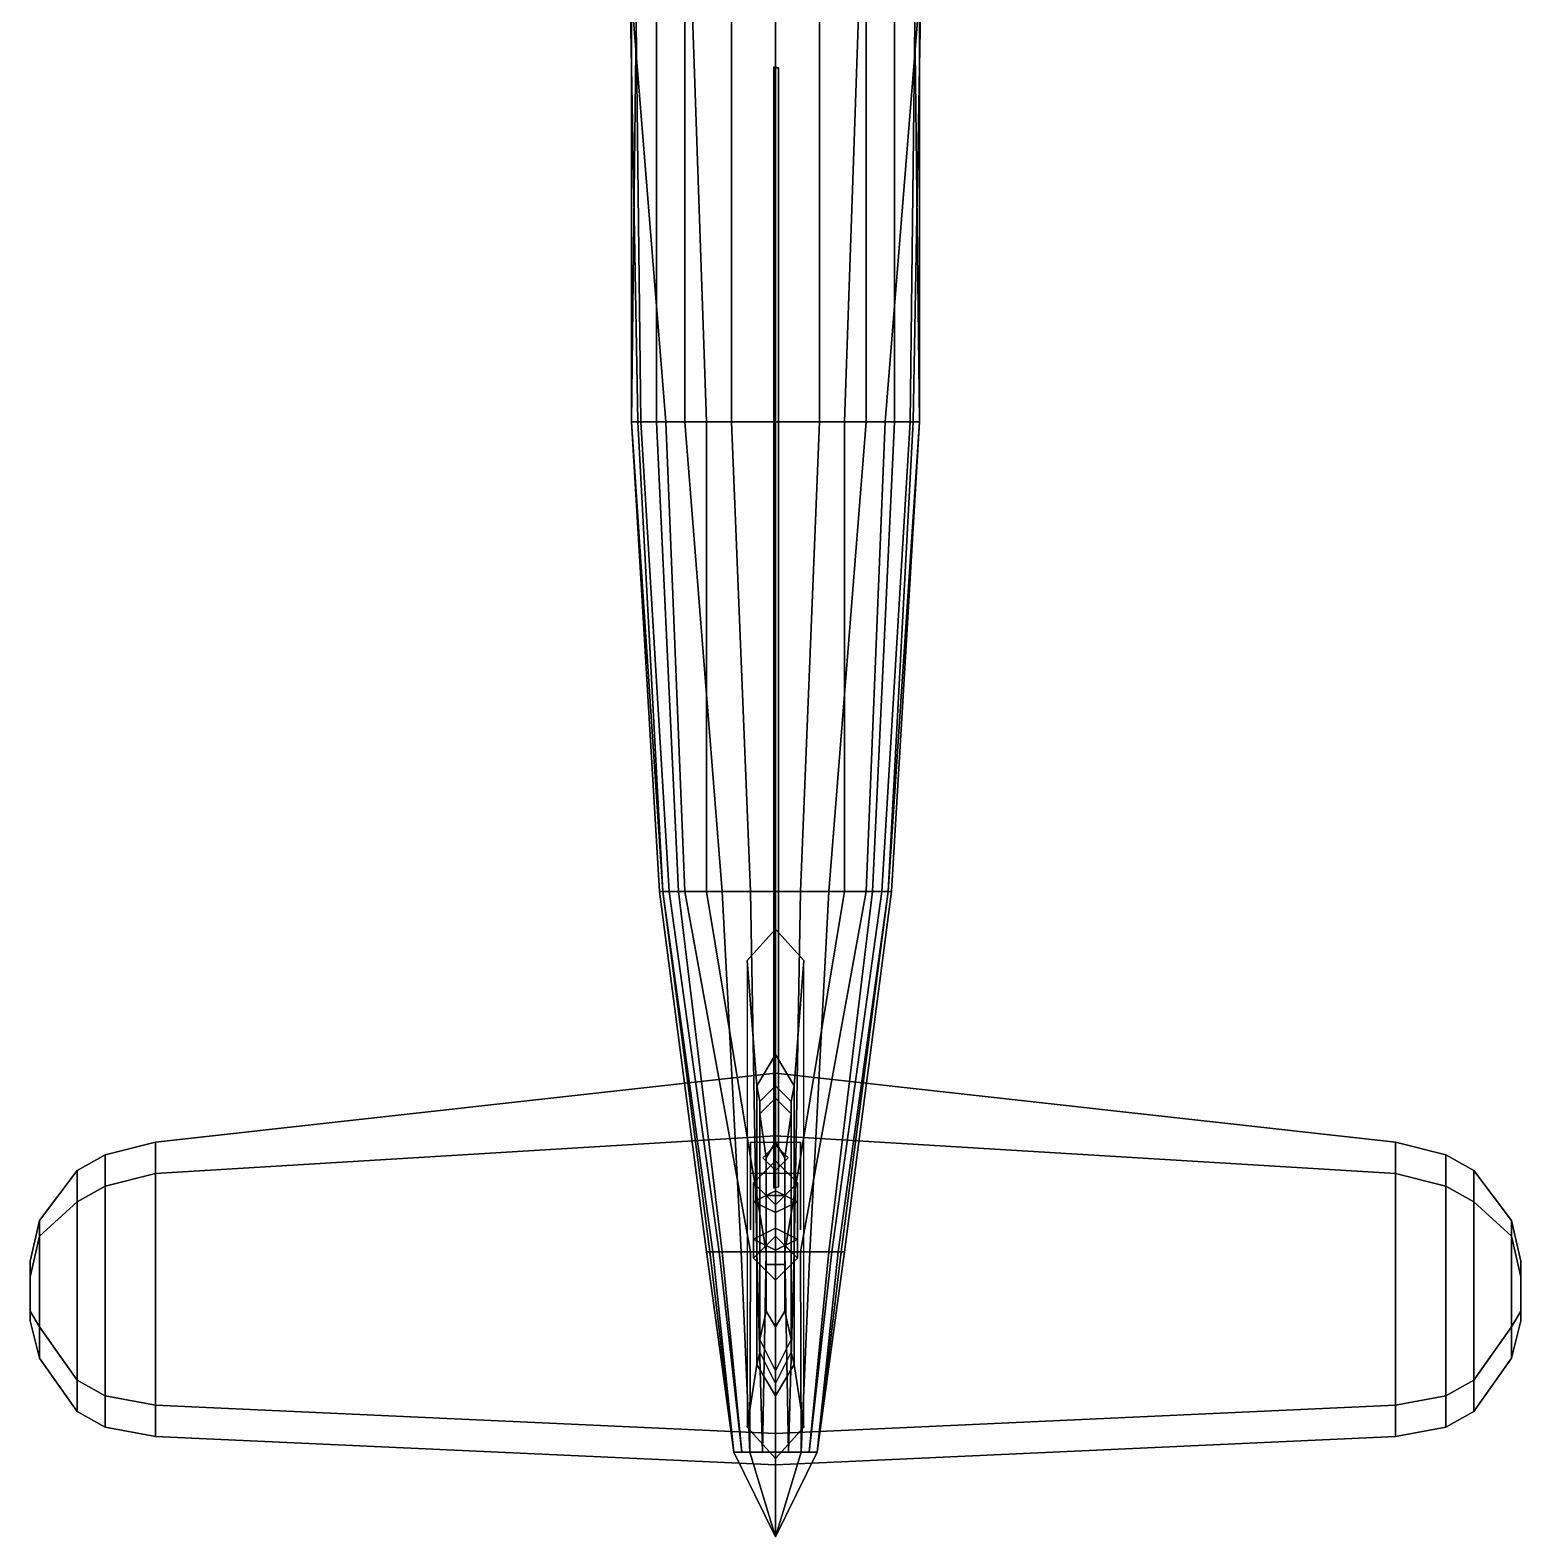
# Model space of a CAD drawing. Header units: millimetres. Extents: x -7 to 9, y -4.8 to 4.8.
# Drawn here: x -2.38 to 2.38, y -4.81 to 0 of the extents above; entities that cross this region are included whole.
import ezdxf

# ---------------------------------------------------------------- set-up
doc = ezdxf.new("R2010")
doc.units = ezdxf.units.MM
for name, color, linetype in [('shassis', 3, 'Continuous'), ('wheels', 2, 'Continuous'), ('wing1', 1, 'Continuous'), ('wing2', 6, 'Continuous')]:
    doc.layers.add(name, color=color, linetype=linetype)

msp = doc.modelspace()

# ---------------------------------------------------------------- linework, layer by layer
for points in [[(-0.45, 0.48, 1.88), (-0.49, 0.48, 1.7), (-0.35, -1.25, 1.6), (-0.43, -1.25, 1.63)], [(-0.49, 0.48, 1.7), (-0.28, 0.48, 1.56), (-0.22, -1.25, 1.58), (-0.35, -1.25, 1.6)], [(-0.47, 0.48, 2.12), (-0.46, 0.48, 2.02), (-0.46, -1.25, 1.76), (-0.44, -1.25, 1.86)], [(-0.38, 0.48, 2.26), (-0.47, 0.48, 2.12), (-0.44, -1.25, 1.86), (-0.38, -1.25, 2)], [(-0.44, 0.48, 1.97), (-0.45, 0.48, 1.88), (-0.43, -1.25, 1.63), (-0.46, -1.25, 1.69)], [(-0.46, 0.48, 2.02), (-0.44, 0.48, 1.97), (-0.46, -1.25, 1.69), (-0.46, -1.25, 1.76)], [(-0.29, 0.48, 2.29), (-0.38, 0.48, 2.26), (-0.38, -1.25, 2), (-0.29, -1.25, 2.24)], [(-0.14, 0.48, 2.74), (-0.29, 0.48, 2.29), (-0.29, -1.25, 2.24), (-0.14, -1.25, 2.69)], [(0, -1.25, 1.58), (-0.22, -1.25, 1.58), (-0.28, 0.48, 1.56), (0, 0.48, 1.55)], [(0, 0.48, 2.74), (-0.14, 0.48, 2.74), (-0.14, -1.25, 2.69), (0, -1.25, 2.69)], [(0, 0.48, 1.55), (0.28, 0.48, 1.56), (0.22, -1.25, 1.58), (0, -1.25, 1.58)], [(0, -1.25, 2.69), (0.14, -1.25, 2.69), (0.14, 0.48, 2.74), (0, 0.48, 2.74)], [(0.14, -1.25, 2.69), (0.29, -1.25, 2.24), (0.29, 0.48, 2.29), (0.14, 0.48, 2.74)], [(0.35, -1.25, 1.6), (0.22, -1.25, 1.58), (0.28, 0.48, 1.56), (0.49, 0.48, 1.7)], [(0.29, -1.25, 2.24), (0.38, -1.25, 2), (0.38, 0.48, 2.26), (0.29, 0.48, 2.29)], [(0.43, -1.25, 1.63), (0.35, -1.25, 1.6), (0.49, 0.48, 1.7), (0.45, 0.48, 1.88)], [(0.38, -1.25, 2), (0.44, -1.25, 1.86), (0.47, 0.48, 2.12), (0.38, 0.48, 2.26)], [(0.46, -1.25, 1.69), (0.43, -1.25, 1.63), (0.45, 0.48, 1.88), (0.44, 0.48, 1.97)], [(0.46, -1.25, 1.76), (0.46, -1.25, 1.69), (0.44, 0.48, 1.97), (0.46, 0.48, 2.02)], [(0.44, -1.25, 1.86), (0.46, -1.25, 1.76), (0.46, 0.48, 2.02), (0.47, 0.48, 2.12)], [(0.01, -0.12, 2.71), (-0.005, -0.1172, 2.7182), (-0.005, -3.6912, 3.9488), (0.01, -3.6941, 3.9406)], [(-0.005, -0.1172, 2.7182), (-0.005, -0.1228, 2.7018), (-0.005, -3.6969, 3.9325), (-0.005, -3.6912, 3.9488)], [(-0.005, -0.1228, 2.7018), (0.01, -0.12, 2.71), (0.01, -3.6941, 3.9406), (-0.005, -3.6969, 3.9325)], [(-0.44, -1.25, 1.86), (-0.46, -1.25, 1.76), (-0.37, -2.75, 1.83), (-0.36, -2.75, 1.88)], [(-0.46, -1.25, 1.76), (-0.46, -1.25, 1.69), (-0.36, -2.75, 1.78), (-0.37, -2.75, 1.83)], [(-0.46, -1.25, 1.69), (-0.43, -1.25, 1.63), (-0.34, -2.75, 1.74), (-0.36, -2.75, 1.78)], [(-0.38, -1.25, 2), (-0.44, -1.25, 1.86), (-0.36, -2.75, 1.88), (-0.31, -2.75, 2.07)], [(-0.43, -1.25, 1.63), (-0.35, -1.25, 1.6), (-0.29, -2.75, 1.7), (-0.34, -2.75, 1.74)], [(-0.29, -1.25, 2.24), (-0.38, -1.25, 2), (-0.31, -2.75, 2.07), (-0.17, -2.75, 2.49)], [(-0.35, -1.25, 1.6), (-0.22, -1.25, 1.58), (-0.22, -2.75, 1.69), (-0.29, -2.75, 1.7)], [(-0.14, -1.25, 2.69), (-0.29, -1.25, 2.24), (-0.17, -2.75, 2.49), (-0.08, -2.75, 2.56)], [(0, -2.75, 1.68), (-0.22, -2.75, 1.69), (-0.22, -1.25, 1.58), (0, -1.25, 1.58)], [(0, -1.25, 2.69), (-0.14, -1.25, 2.69), (-0.08, -2.75, 2.56), (0, -2.75, 2.56)], [(0, -1.25, 1.58), (0.22, -1.25, 1.58), (0.22, -2.75, 1.69), (0, -2.75, 1.68)], [(0, -2.75, 2.56), (0.08, -2.75, 2.56), (0.14, -1.25, 2.69), (0, -1.25, 2.69)], [(0.08, -2.75, 2.56), (0.17, -2.75, 2.49), (0.29, -1.25, 2.24), (0.14, -1.25, 2.69)], [(0.17, -2.75, 2.49), (0.31, -2.75, 2.07), (0.38, -1.25, 2), (0.29, -1.25, 2.24)], [(0.29, -2.75, 1.7), (0.22, -2.75, 1.69), (0.22, -1.25, 1.58), (0.35, -1.25, 1.6)], [(0.34, -2.75, 1.74), (0.29, -2.75, 1.7), (0.35, -1.25, 1.6), (0.43, -1.25, 1.63)], [(0.31, -2.75, 2.07), (0.36, -2.75, 1.88), (0.44, -1.25, 1.86), (0.38, -1.25, 2)], [(0.36, -2.75, 1.78), (0.34, -2.75, 1.74), (0.43, -1.25, 1.63), (0.46, -1.25, 1.69)], [(0.36, -2.75, 1.88), (0.37, -2.75, 1.83), (0.46, -1.25, 1.76), (0.44, -1.25, 1.86)], [(0.37, -2.75, 1.83), (0.36, -2.75, 1.78), (0.46, -1.25, 1.69), (0.46, -1.25, 1.76)], [(-0.37, -2.75, 1.83), (-0.36, -2.75, 1.78), (-0.21, -3.9, 2.06), (-0.22, -3.9, 2.17)], [(-0.36, -2.75, 1.88), (-0.37, -2.75, 1.83), (-0.22, -3.9, 2.17), (-0.2, -3.9, 2.25)], [(-0.36, -2.75, 1.78), (-0.34, -2.75, 1.74), (-0.18, -3.9, 1.94), (-0.21, -3.9, 2.06)], [(-0.31, -2.75, 2.07), (-0.36, -2.75, 1.88), (-0.2, -3.9, 2.25), (-0.17, -3.9, 2.33)], [(-0.34, -2.75, 1.74), (-0.29, -2.75, 1.7), (-0.08, -3.9, 1.84), (-0.18, -3.9, 1.94)], [(-0.17, -2.75, 2.49), (-0.31, -2.75, 2.07), (-0.17, -3.9, 2.33), (-0.11, -3.9, 2.39)], [(-0.29, -2.75, 1.7), (-0.22, -2.75, 1.69), (-0.03, -3.9, 1.82), (-0.08, -3.9, 1.84)], [(0, -3.9, 1.82), (-0.03, -3.9, 1.82), (-0.22, -2.75, 1.69), (0, -2.75, 1.68)], [(-0.08, -2.75, 2.56), (-0.17, -2.75, 2.49), (-0.11, -3.9, 2.39), (-0.06, -3.9, 2.42)], [(0, -2.75, 2.56), (-0.08, -2.75, 2.56), (-0.06, -3.9, 2.42), (0, -3.9, 2.42)], [(0, -2.75, 1.68), (0.22, -2.75, 1.69), (0.03, -3.9, 1.82), (0, -3.9, 1.82)], [(0, -3.9, 2.42), (0.06, -3.9, 2.42), (0.08, -2.75, 2.56), (0, -2.75, 2.56)], [(0.08, -3.9, 1.84), (0.03, -3.9, 1.82), (0.22, -2.75, 1.69), (0.29, -2.75, 1.7)], [(0.06, -3.9, 2.42), (0.11, -3.9, 2.39), (0.17, -2.75, 2.49), (0.08, -2.75, 2.56)], [(0.18, -3.9, 1.94), (0.08, -3.9, 1.84), (0.29, -2.75, 1.7), (0.34, -2.75, 1.74)], [(0.11, -3.9, 2.39), (0.17, -3.9, 2.33), (0.31, -2.75, 2.07), (0.17, -2.75, 2.49)], [(0.17, -3.9, 2.33), (0.2, -3.9, 2.25), (0.36, -2.75, 1.88), (0.31, -2.75, 2.07)], [(0.21, -3.9, 2.06), (0.18, -3.9, 1.94), (0.34, -2.75, 1.74), (0.36, -2.75, 1.78)], [(0.2, -3.9, 2.25), (0.22, -3.9, 2.17), (0.37, -2.75, 1.83), (0.36, -2.75, 1.88)], [(0.22, -3.9, 2.17), (0.21, -3.9, 2.06), (0.36, -2.75, 1.78), (0.37, -2.75, 1.83)], [(0, -3.27, 3.44), (0, -2.87, 2.24), (-0.09, -2.97, 2.24), (-0.06, -3.37, 3.44)], [(0.06, -3.37, 3.44), (0.09, -2.97, 2.24), (0, -2.87, 2.24), (0, -3.27, 3.44)], [(-0.09, -2.97, 2.24), (-0.09, -4.46, 2.24), (-0.06, -4.26, 3.44), (-0.06, -3.37, 3.44)], [(0.06, -4.26, 3.44), (0.09, -4.46, 2.24), (0.09, -2.97, 2.24), (0.06, -3.37, 3.44)], [(0, -3.37, 3.7), (0, -3.27, 3.44), (-0.06, -3.37, 3.44), (-0.05, -3.42, 3.7)], [(0.05, -3.42, 3.7), (0.06, -3.37, 3.44), (0, -3.27, 3.44), (0, -3.37, 3.7)], [(-0.06, -3.37, 3.44), (-0.06, -4.26, 3.44), (-0.05, -4.22, 3.7), (-0.05, -3.42, 3.7)], [(0, -3.41, 3.8), (0, -3.37, 3.7), (-0.05, -3.42, 3.7), (-0.05, -3.46, 3.8)], [(0, -3.55, 3.94), (0, -3.41, 3.8), (-0.05, -3.46, 3.8), (-0.03, -3.6, 3.94)], [(0.05, -3.46, 3.8), (0.05, -3.42, 3.7), (0, -3.37, 3.7), (0, -3.41, 3.8)], [(0.03, -3.6, 3.94), (0.05, -3.46, 3.8), (0, -3.41, 3.8), (0, -3.55, 3.94)], [(0.05, -4.22, 3.7), (0.06, -4.26, 3.44), (0.06, -3.37, 3.44), (0.05, -3.42, 3.7)], [(-0.05, -3.42, 3.7), (-0.05, -4.22, 3.7), (-0.05, -4.18, 3.8), (-0.05, -3.46, 3.8)], [(-0.05, -3.46, 3.8), (-0.05, -4.18, 3.8), (-0.03, -4.09, 3.94), (-0.03, -3.6, 3.94)], [(0.03, -4.09, 3.94), (0.05, -4.18, 3.8), (0.05, -3.46, 3.8), (0.03, -3.6, 3.94)], [(0.05, -4.18, 3.8), (0.05, -4.22, 3.7), (0.05, -3.42, 3.7), (0.05, -3.46, 3.8)], [(0, -3.72, 3.99), (0, -3.55, 3.94), (-0.03, -3.6, 3.94), (-0.03, -3.72, 3.96)], [(0.03, -3.72, 3.96), (0.03, -3.6, 3.94), (0, -3.55, 3.94), (0, -3.72, 3.99)], [(-0.03, -3.6, 3.94), (-0.03, -4.09, 3.94), (-0.03, -3.94, 3.96), (-0.03, -3.72, 3.96)], [(0.03, -3.94, 3.96), (0.03, -4.09, 3.94), (0.03, -3.6, 3.94), (0.03, -3.72, 3.96)], [(-0.03, -3.72, 3.96), (-0.03, -3.94, 3.96), (0, -3.94, 3.99), (0, -3.72, 3.99)], [(0, -3.72, 3.99), (0, -3.94, 3.99), (0.03, -3.94, 3.96), (0.03, -3.72, 3.96)], [(-0.2, -3.9, 2.25), (-0.22, -3.9, 2.17), (-0.1331, -4.54, 2.12), (-0.1331, -4.54, 2.1633)], [(-0.22, -3.9, 2.17), (-0.21, -3.9, 2.06), (-0.1331, -4.54, 2.0767), (-0.1331, -4.54, 2.12)], [(-0.21, -3.9, 2.06), (-0.18, -3.9, 1.94), (-0.1077, -4.54, 2.0417), (-0.1331, -4.54, 2.0767)], [(-0.17, -3.9, 2.33), (-0.2, -3.9, 2.25), (-0.1331, -4.54, 2.1633), (-0.1077, -4.54, 2.1983)], [(-0.18, -3.9, 1.94), (-0.08, -3.9, 1.84), (-0.0823, -4.54, 2.0067), (-0.1077, -4.54, 2.0417)], [(-0.11, -3.9, 2.39), (-0.17, -3.9, 2.33), (-0.1077, -4.54, 2.1983), (-0.0823, -4.54, 2.2333)], [(-0.06, -3.9, 2.42), (-0.11, -3.9, 2.39), (-0.0823, -4.54, 2.2333), (-0.0411, -4.54, 2.2466)], [(-0.08, -3.9, 1.84), (-0.03, -3.9, 1.82), (-0.0411, -4.54, 1.9934), (-0.0823, -4.54, 2.0067)], [(0, -3.9, 2.42), (-0.06, -3.9, 2.42), (-0.0411, -4.54, 2.2466), (0, -4.54, 2.26)], [(-0.03, -3.9, 1.82), (0, -3.9, 1.82), (0, -4.54, 1.98), (-0.0411, -4.54, 1.9934)], [(-0.03, -3.94, 3.96), (-0.03, -4.09, 3.94), (0, -4.14, 3.94), (0, -3.94, 3.99)], [(0.06, -3.9, 2.42), (0, -3.9, 2.42), (0, -4.54, 2.26), (0.0411, -4.54, 2.2466)], [(0, -3.9, 1.82), (0.03, -3.9, 1.82), (0.0411, -4.54, 1.9934), (0, -4.54, 1.98)], [(0, -3.94, 3.99), (0, -4.14, 3.94), (0.03, -4.09, 3.94), (0.03, -3.94, 3.96)], [(0.03, -3.9, 1.82), (0.08, -3.9, 1.84), (0.0823, -4.54, 2.0067), (0.0411, -4.54, 1.9934)], [(0.11, -3.9, 2.39), (0.06, -3.9, 2.42), (0.0411, -4.54, 2.2466), (0.0823, -4.54, 2.2333)], [(0.08, -3.9, 1.84), (0.18, -3.9, 1.94), (0.1077, -4.54, 2.0417), (0.0823, -4.54, 2.0067)], [(0.17, -3.9, 2.33), (0.11, -3.9, 2.39), (0.0823, -4.54, 2.2333), (0.1077, -4.54, 2.1983)], [(0.2, -3.9, 2.25), (0.17, -3.9, 2.33), (0.1077, -4.54, 2.1983), (0.1331, -4.54, 2.1633)], [(0.18, -3.9, 1.94), (0.21, -3.9, 2.06), (0.1331, -4.54, 2.0767), (0.1077, -4.54, 2.0417)], [(0.22, -3.9, 2.17), (0.2, -3.9, 2.25), (0.1331, -4.54, 2.1633), (0.1331, -4.54, 2.12)], [(0.21, -3.9, 2.06), (0.22, -3.9, 2.17), (0.1331, -4.54, 2.12), (0.1331, -4.54, 2.0767)], [(-0.03, -4.09, 3.94), (-0.05, -4.18, 3.8), (0, -4.28, 3.8), (0, -4.14, 3.94)], [(0, -4.14, 3.94), (0, -4.28, 3.8), (0.05, -4.18, 3.8), (0.03, -4.09, 3.94)], [(-0.05, -4.18, 3.8), (-0.05, -4.22, 3.7), (0, -4.32, 3.7), (0, -4.28, 3.8)], [(0, -4.28, 3.8), (0, -4.32, 3.7), (0.05, -4.22, 3.7), (0.05, -4.18, 3.8)], [(-0.05, -4.22, 3.7), (-0.06, -4.26, 3.44), (0, -4.36, 3.44), (0, -4.32, 3.7)], [(0, -4.32, 3.7), (0, -4.36, 3.44), (0.06, -4.26, 3.44), (0.05, -4.22, 3.7)], [(-0.06, -4.26, 3.44), (-0.09, -4.46, 2.24), (0, -4.56, 2.24), (0, -4.36, 3.44)], [(0, -4.36, 3.44), (0, -4.56, 2.24), (0.09, -4.46, 2.24), (0.06, -4.26, 3.44)], [(-0.0823, -4.54, 2.2333), (-0.1331, -4.54, 2.1633), (0, -4.81, 2.12)], [(-0.1331, -4.54, 2.1633), (-0.1331, -4.54, 2.0767), (0, -4.81, 2.12)], [(-0.1331, -4.54, 2.0767), (-0.0823, -4.54, 2.0067), (0, -4.81, 2.12)], [(0, -4.54, 2.26), (-0.0823, -4.54, 2.2333), (0, -4.81, 2.12)], [(-0.0823, -4.54, 2.0067), (0, -4.54, 1.98), (0, -4.81, 2.12)], [(0.1331, -4.54, 2.1633), (0.0823, -4.54, 2.2333), (0, -4.81, 2.12)], [(0.0823, -4.54, 2.2333), (0, -4.54, 2.26), (0, -4.81, 2.12)], [(0, -4.54, 1.98), (0.0823, -4.54, 2.0067), (0, -4.81, 2.12)], [(0.0823, -4.54, 2.0067), (0.1331, -4.54, 2.0767), (0, -4.81, 2.12)], [(0.1331, -4.54, 2.0767), (0.1331, -4.54, 2.1633), (0, -4.81, 2.12)]]:
    msp.add_3dface(points)
at = {"layer": 'shassis'}
for points in [[(-0.08, -3.65, 1.56), (-0.08, -3.83, 1.37), (-0.08, -3.77, 1.37), (-0.08, -3.55, 1.5)], [(0.08, -3.65, 1.56), (-0.08, -3.65, 1.56), (-0.08, -3.55, 1.5), (0.08, -3.55, 1.5)], [(0.08, -3.65, 1.56), (0.08, -3.83, 1.37), (0.08, -3.77, 1.37), (0.08, -3.55, 1.5)], [(0, -3.56, 1.5), (-0.04, -3.6, 1.53), (-0.04, -3.6, 1.83), (0, -3.56, 1.83)], [(-0.04, -3.6, 1.53), (0, -3.64, 1.55), (0, -3.64, 1.83), (-0.04, -3.6, 1.83)], [(0.04, -3.6, 1.53), (0, -3.56, 1.5), (0, -3.56, 1.83), (0.04, -3.6, 1.83)], [(0, -3.64, 1.55), (0.04, -3.6, 1.53), (0.04, -3.6, 1.83), (0, -3.64, 1.83)]]:
    msp.add_3dface(points, dxfattribs=at)
at = {"layer": 'wheels'}
for points in [[(0, -3.705, 1.2255), (-0.07, -3.74, 1.2861), (-0.07, -3.68, 1.39), (0, -3.61, 1.39)], [(0, -3.61, 1.39), (-0.07, -3.68, 1.39), (-0.07, -3.74, 1.4939), (0, -3.705, 1.5545)], [(0.07, -3.74, 1.2861), (0, -3.705, 1.2255), (0, -3.61, 1.39), (0.07, -3.68, 1.39)], [(0.07, -3.68, 1.39), (0, -3.61, 1.39), (0, -3.705, 1.5545), (0.07, -3.74, 1.4939)], [(-0.07, -3.74, 1.2861), (0, -3.775, 1.3467), (0, -3.75, 1.39), (-0.07, -3.68, 1.39)], [(-0.07, -3.68, 1.39), (0, -3.75, 1.39), (0, -3.775, 1.4333), (-0.07, -3.74, 1.4939)], [(0, -3.775, 1.3467), (0.07, -3.74, 1.2861), (0.07, -3.68, 1.39), (0, -3.75, 1.39)], [(0, -3.75, 1.39), (0.07, -3.68, 1.39), (0.07, -3.74, 1.4939), (0, -3.775, 1.4333)], [(0, -3.895, 1.2255), (-0.07, -3.86, 1.2861), (-0.07, -3.74, 1.2861), (0, -3.705, 1.2255)], [(0, -3.705, 1.5545), (-0.07, -3.74, 1.4939), (-0.07, -3.86, 1.4939), (0, -3.895, 1.5545)], [(-0.07, -3.86, 1.2861), (0, -3.825, 1.3467), (0, -3.775, 1.3467), (-0.07, -3.74, 1.2861)], [(-0.07, -3.74, 1.4939), (0, -3.775, 1.4333), (0, -3.825, 1.4333), (-0.07, -3.86, 1.4939)], [(0.07, -3.86, 1.2861), (0, -3.895, 1.2255), (0, -3.705, 1.2255), (0.07, -3.74, 1.2861)], [(0.07, -3.74, 1.4939), (0, -3.705, 1.5545), (0, -3.895, 1.5545), (0.07, -3.86, 1.4939)], [(0, -3.825, 1.3467), (0.07, -3.86, 1.2861), (0.07, -3.74, 1.2861), (0, -3.775, 1.3467)], [(0, -3.775, 1.4333), (0.07, -3.74, 1.4939), (0.07, -3.86, 1.4939), (0, -3.825, 1.4333)], [(0, -3.85, 1.39), (0, -3.825, 1.3467), (0, -3.775, 1.3467), (0, -3.75, 1.39)], [(0, -3.825, 1.4333), (0, -3.85, 1.39), (0, -3.75, 1.39), (0, -3.775, 1.4333)], [(-0.07, -3.92, 1.39), (0, -3.85, 1.39), (0, -3.825, 1.3467), (-0.07, -3.86, 1.2861)], [(-0.07, -3.86, 1.4939), (0, -3.825, 1.4333), (0, -3.85, 1.39), (-0.07, -3.92, 1.39)], [(0, -3.85, 1.39), (0.07, -3.92, 1.39), (0.07, -3.86, 1.2861), (0, -3.825, 1.3467)], [(0, -3.825, 1.4333), (0.07, -3.86, 1.4939), (0.07, -3.92, 1.39), (0, -3.85, 1.39)], [(0, -3.99, 1.39), (-0.07, -3.92, 1.39), (-0.07, -3.86, 1.2861), (0, -3.895, 1.2255)], [(0, -3.895, 1.5545), (-0.07, -3.86, 1.4939), (-0.07, -3.92, 1.39), (0, -3.99, 1.39)], [(0.07, -3.92, 1.39), (0, -3.99, 1.39), (0, -3.895, 1.2255), (0.07, -3.86, 1.2861)], [(0.07, -3.86, 1.4939), (0, -3.895, 1.5545), (0, -3.99, 1.39), (0.07, -3.92, 1.39)]]:
    msp.add_3dface(points, dxfattribs=at)
at = {"layer": 'wing1'}
for points in [[(1.98, -3.55, 2.11), (0, -3.33, 2.1), (0, -3.53, 2.19), (1.98, -3.65, 2.16)], [(1.98, -3.65, 2.06), (0, -3.53, 2.03), (0, -3.33, 2.1), (1.98, -3.55, 2.11)], [(0, -3.53, 2.19), (0, -4.48, 2.19), (1.98, -4.39, 2.16), (1.98, -3.65, 2.16)], [(1.98, -4.39, 2.06), (0, -4.48, 2.03), (0, -3.53, 2.03), (1.98, -3.65, 2.06)], [(2.14, -3.59, 2.11), (1.98, -3.55, 2.11), (1.98, -3.65, 2.16), (2.14, -3.69, 2.16)], [(2.14, -3.69, 2.06), (1.98, -3.65, 2.06), (1.98, -3.55, 2.11), (2.14, -3.59, 2.11)], [(2.23, -3.64, 2.11), (2.14, -3.59, 2.11), (2.14, -3.69, 2.16), (2.23, -3.74, 2.15)], [(2.23, -3.74, 2.07), (2.14, -3.69, 2.06), (2.14, -3.59, 2.11), (2.23, -3.64, 2.11)], [(1.98, -3.65, 2.16), (1.98, -4.39, 2.16), (2.14, -4.36, 2.16), (2.14, -3.69, 2.16)], [(2.14, -4.36, 2.06), (1.98, -4.39, 2.06), (1.98, -3.65, 2.06), (2.14, -3.69, 2.06)], [(2.35, -3.8, 2.11), (2.23, -3.64, 2.11), (2.23, -3.74, 2.15), (2.35, -3.85, 2.12)], [(2.35, -3.85, 2.08), (2.23, -3.74, 2.07), (2.23, -3.64, 2.11), (2.35, -3.8, 2.11)], [(2.14, -3.69, 2.16), (2.14, -4.36, 2.16), (2.23, -4.31, 2.15), (2.23, -3.74, 2.15)], [(2.23, -4.31, 2.07), (2.14, -4.36, 2.06), (2.14, -3.69, 2.06), (2.23, -3.74, 2.07)], [(2.23, -3.74, 2.15), (2.23, -4.31, 2.15), (2.35, -4.14, 2.12), (2.35, -3.85, 2.12)], [(2.35, -4.14, 2.08), (2.23, -4.31, 2.07), (2.23, -3.74, 2.07), (2.35, -3.85, 2.08)], [(2.38, -3.93, 2.1), (2.35, -3.8, 2.11), (2.35, -3.85, 2.12), (2.38, -3.98, 2.11)], [(2.38, -3.98, 2.09), (2.35, -3.85, 2.08), (2.35, -3.8, 2.11), (2.38, -3.93, 2.1)], [(2.35, -3.85, 2.12), (2.35, -4.14, 2.12), (2.38, -4.09, 2.11), (2.38, -3.98, 2.11)], [(2.38, -4.09, 2.09), (2.35, -4.14, 2.08), (2.35, -3.85, 2.08), (2.38, -3.98, 2.09)], [(2.38, -3.98, 2.11), (2.38, -4.09, 2.11), (2.38, -4.12, 2.1), (2.38, -3.93, 2.1)], [(2.38, -3.93, 2.1), (2.38, -4.12, 2.1), (2.38, -4.09, 2.09), (2.38, -3.98, 2.09)], [(2.38, -4.09, 2.11), (2.35, -4.14, 2.12), (2.35, -4.24, 2.11), (2.38, -4.12, 2.1)], [(2.38, -4.12, 2.1), (2.35, -4.24, 2.11), (2.35, -4.14, 2.08), (2.38, -4.09, 2.09)], [(2.35, -4.14, 2.12), (2.23, -4.31, 2.15), (2.23, -4.41, 2.11), (2.35, -4.24, 2.11)], [(2.35, -4.24, 2.11), (2.23, -4.41, 2.11), (2.23, -4.31, 2.07), (2.35, -4.14, 2.08)], [(2.23, -4.31, 2.15), (2.14, -4.36, 2.16), (2.14, -4.46, 2.11), (2.23, -4.41, 2.11)], [(2.23, -4.41, 2.11), (2.14, -4.46, 2.11), (2.14, -4.36, 2.06), (2.23, -4.31, 2.07)], [(2.14, -4.36, 2.16), (1.98, -4.39, 2.16), (1.98, -4.49, 2.11), (2.14, -4.46, 2.11)], [(2.14, -4.46, 2.11), (1.98, -4.49, 2.11), (1.98, -4.39, 2.06), (2.14, -4.36, 2.06)], [(1.98, -4.39, 2.16), (0, -4.48, 2.19), (0, -4.58, 2.1), (1.98, -4.49, 2.11)], [(1.98, -4.49, 2.11), (0, -4.58, 2.1), (0, -4.48, 2.03), (1.98, -4.39, 2.06)]]:
    msp.add_3dface(points, dxfattribs=at)
at = {"layer": 'wing2'}
for points in [[(-1.98, -3.55, 2.11), (0, -3.33, 2.1), (0, -3.53, 2.19), (-1.98, -3.65, 2.16)], [(-1.98, -3.65, 2.06), (0, -3.53, 2.03), (0, -3.33, 2.1), (-1.98, -3.55, 2.11)], [(-2.14, -3.59, 2.11), (-1.98, -3.55, 2.11), (-1.98, -3.65, 2.16), (-2.14, -3.69, 2.16)], [(-2.14, -3.69, 2.06), (-1.98, -3.65, 2.06), (-1.98, -3.55, 2.11), (-2.14, -3.59, 2.11)], [(-1.98, -4.39, 2.06), (0, -4.48, 2.03), (0, -3.53, 2.03), (-1.98, -3.65, 2.06)], [(0, -3.53, 2.19), (0, -4.48, 2.19), (-1.98, -4.39, 2.16), (-1.98, -3.65, 2.16)], [(-2.23, -3.64, 2.11), (-2.14, -3.59, 2.11), (-2.14, -3.69, 2.16), (-2.23, -3.74, 2.15)], [(-2.23, -3.74, 2.07), (-2.14, -3.69, 2.06), (-2.14, -3.59, 2.11), (-2.23, -3.64, 2.11)], [(-2.35, -3.8, 2.11), (-2.23, -3.64, 2.11), (-2.23, -3.74, 2.15), (-2.35, -3.85, 2.12)], [(-2.35, -3.85, 2.08), (-2.23, -3.74, 2.07), (-2.23, -3.64, 2.11), (-2.35, -3.8, 2.11)], [(-2.14, -4.36, 2.06), (-1.98, -4.39, 2.06), (-1.98, -3.65, 2.06), (-2.14, -3.69, 2.06)], [(-1.98, -3.65, 2.16), (-1.98, -4.39, 2.16), (-2.14, -4.36, 2.16), (-2.14, -3.69, 2.16)], [(-2.14, -3.69, 2.16), (-2.14, -4.36, 2.16), (-2.23, -4.31, 2.15), (-2.23, -3.74, 2.15)], [(-2.23, -4.31, 2.07), (-2.14, -4.36, 2.06), (-2.14, -3.69, 2.06), (-2.23, -3.74, 2.07)], [(-2.23, -3.74, 2.15), (-2.23, -4.31, 2.15), (-2.35, -4.14, 2.12), (-2.35, -3.85, 2.12)], [(-2.35, -4.14, 2.08), (-2.23, -4.31, 2.07), (-2.23, -3.74, 2.07), (-2.35, -3.85, 2.08)], [(-2.38, -3.93, 2.1), (-2.35, -3.8, 2.11), (-2.35, -3.85, 2.12), (-2.38, -3.98, 2.11)], [(-2.38, -3.98, 2.09), (-2.35, -3.85, 2.08), (-2.35, -3.8, 2.11), (-2.38, -3.93, 2.1)], [(-2.35, -3.85, 2.12), (-2.35, -4.14, 2.12), (-2.38, -4.09, 2.11), (-2.38, -3.98, 2.11)], [(-2.38, -4.09, 2.09), (-2.35, -4.14, 2.08), (-2.35, -3.85, 2.08), (-2.38, -3.98, 2.09)], [(-2.38, -3.98, 2.11), (-2.38, -4.09, 2.11), (-2.38, -4.12, 2.1), (-2.38, -3.93, 2.1)], [(-2.38, -3.93, 2.1), (-2.38, -4.12, 2.1), (-2.38, -4.09, 2.09), (-2.38, -3.98, 2.09)], [(-2.38, -4.09, 2.11), (-2.35, -4.14, 2.12), (-2.35, -4.24, 2.11), (-2.38, -4.12, 2.1)], [(-2.38, -4.12, 2.1), (-2.35, -4.24, 2.11), (-2.35, -4.14, 2.08), (-2.38, -4.09, 2.09)], [(-2.35, -4.14, 2.12), (-2.23, -4.31, 2.15), (-2.23, -4.41, 2.11), (-2.35, -4.24, 2.11)], [(-2.35, -4.24, 2.11), (-2.23, -4.41, 2.11), (-2.23, -4.31, 2.07), (-2.35, -4.14, 2.08)], [(-2.23, -4.31, 2.15), (-2.14, -4.36, 2.16), (-2.14, -4.46, 2.11), (-2.23, -4.41, 2.11)], [(-2.23, -4.41, 2.11), (-2.14, -4.46, 2.11), (-2.14, -4.36, 2.06), (-2.23, -4.31, 2.07)], [(-2.14, -4.36, 2.16), (-1.98, -4.39, 2.16), (-1.98, -4.49, 2.11), (-2.14, -4.46, 2.11)], [(-2.14, -4.46, 2.11), (-1.98, -4.49, 2.11), (-1.98, -4.39, 2.06), (-2.14, -4.36, 2.06)], [(-1.98, -4.39, 2.16), (0, -4.48, 2.19), (0, -4.58, 2.1), (-1.98, -4.49, 2.11)], [(-1.98, -4.49, 2.11), (0, -4.58, 2.1), (0, -4.48, 2.03), (-1.98, -4.39, 2.06)]]:
    msp.add_3dface(points, dxfattribs=at)

doc.saveas('drawing.dxf')
